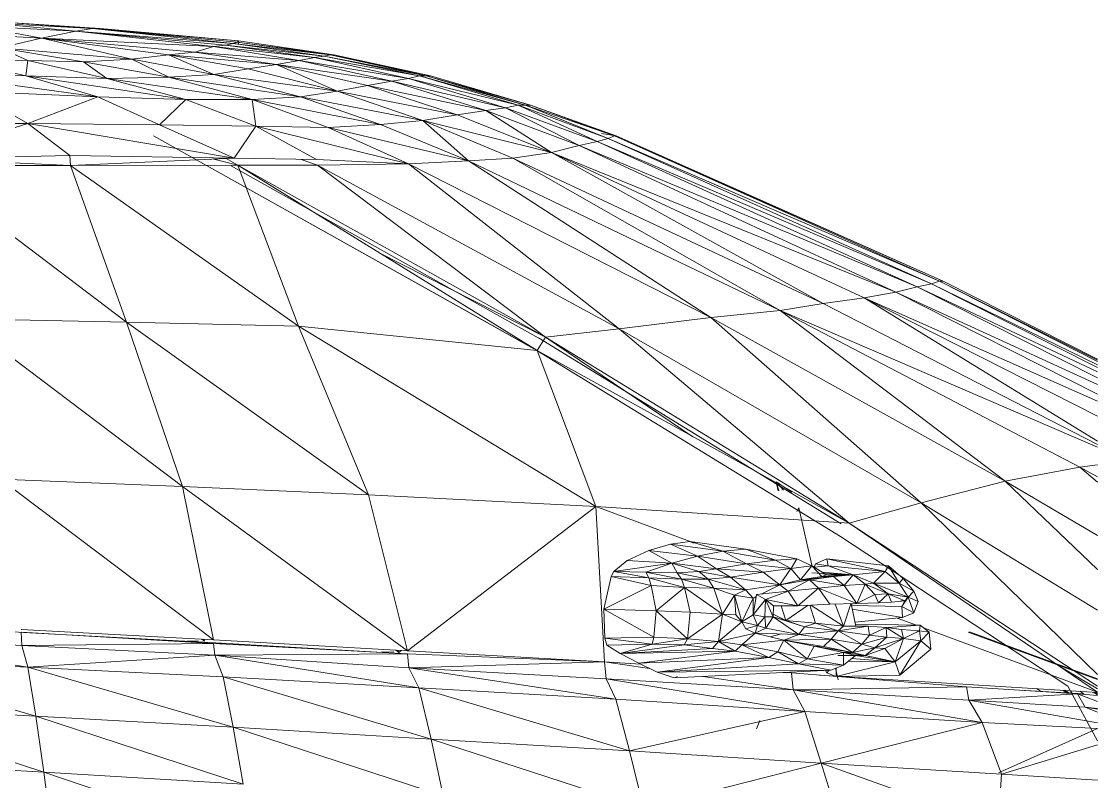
# Model space of a CAD drawing. Header units: inches. Extents: x -4169 to 885, y -251 to 585.
# Drawn here: x -1982.86 to -1953.33, y 11.22 to 32.08 of the extents above; entities that cross this region are included whole.
import ezdxf

# ---------------------------------------------------------------- set-up
doc = ezdxf.new("R2010")
doc.units = ezdxf.units.IN
doc.header["$MEASUREMENT"] = 0
for name, color, linetype, lineweight in [('0-1', 7, 'Continuous', 5), ('0-3', 7, 'Continuous', 9), ('A-GENM', 5, 'Continuous', 9)]:
    doc.layers.add(name, color=color, linetype=linetype, lineweight=lineweight)

# ---------------------------------------------------------------- blocks, each defined once
blk = doc.blocks.new('Land_Rover_Evoque_-_SUV_Car_Vehicle_Automobile_13067 - Land Rover EVOQUE_dwg-1230547-BUILDING ELEVATION - COURTYARD - LOOKING EAST')
at = {"layer": 'A-GENM'}
for p, q in [((-1982.307, 31.619), (-1984.197, 31.962)), ((-1981.369, 31.81), (-1984.197, 31.962)), ((-1981.369, 31.81), (-1983.78, 32.038)), ((-1980.907, 31.887), (-1983.78, 32.038)), ((-1980.701, 31.886), (-1983.596, 32.075)), ((-1980.907, 31.887), (-1983.596, 32.075)), ((-1982.307, 31.619), (-1985.069, 31.77)), ((-1983.458, 31.35), (-1982.307, 31.619)), ((-1982.307, 31.619), (-1981.369, 31.81)), ((-1982.307, 31.619), (-1978.825, 31.161)), ((-1982.307, 31.619), (-1978.106, 31.238)), ((-1982.298, 31.618), (-1977.591, 31.392)), ((-1979.826, 31.046), (-1982.298, 31.617)), ((-1981.369, 31.81), (-1980.907, 31.887)), ((-1977.591, 31.392), (-1981.369, 31.81)), ((-1981.369, 31.81), (-1977.257, 31.43)), ((-1981.369, 31.81), (-1977.05, 31.468)), ((-1977.05, 31.468), (-1980.907, 31.887)), ((-1980.907, 31.887), (-1976.936, 31.505)), ((-1980.907, 31.887), (-1976.907, 31.543)), ((-1980.907, 31.887), (-1980.701, 31.886)), ((-1976.907, 31.543), (-1980.701, 31.886)), ((-1983.458, 31.35), (-1982.687, 31.006)), ((-1983.458, 31.35), (-1981.159, 30.969)), ((-1983.458, 31.35), (-1979.826, 31.046)), ((-1978.106, 31.238), (-1977.591, 31.392)), ((-1977.591, 31.392), (-1977.257, 31.43)), ((-1977.591, 31.392), (-1975.242, 31.01)), ((-1977.591, 31.392), (-1974.818, 31.086)), ((-1977.257, 31.43), (-1977.05, 31.468)), ((-1977.257, 31.43), (-1977.05, 31.468)), ((-1977.257, 31.43), (-1974.818, 31.086)), ((-1977.257, 31.43), (-1974.549, 31.123)), ((-1977.05, 31.468), (-1976.936, 31.505)), ((-1977.05, 31.468), (-1976.936, 31.505)), ((-1977.05, 31.468), (-1974.549, 31.123)), ((-1977.05, 31.468), (-1974.391, 31.162)), ((-1976.936, 31.505), (-1976.907, 31.543)), ((-1976.936, 31.505), (-1976.907, 31.543)), ((-1976.936, 31.505), (-1974.291, 31.161)), ((-1976.936, 31.505), (-1974.391, 31.162)), ((-1976.907, 31.543), (-1974.291, 31.161)), ((-1976.907, 31.448), (-1976.907, 31.543)), ((-1984.699, 31.043), (-1982.687, 31.006)), ((-1984.699, 31.043), (-1982.735, 30.583)), ((-1984.699, 31.043), (-1982.687, 31.006)), ((-1982.687, 31.006), (-1982.735, 30.583)), ((-1982.687, 31.006), (-1981.159, 30.969)), ((-1982.687, 31.006), (-1980.515, 30.509)), ((-1982.687, 31.006), (-1981.159, 30.969)), ((-1981.159, 30.969), (-1979.826, 31.046)), ((-1981.159, 30.969), (-1979.826, 31.046)), ((-1979.826, 31.046), (-1978.825, 31.161)), ((-1979.826, 31.046), (-1978.825, 31.161)), ((-1979.826, 31.046), (-1978.816, 30.548)), ((-1979.826, 31.046), (-1977.576, 30.625)), ((-1978.825, 31.161), (-1978.106, 31.238)), ((-1978.825, 31.161), (-1978.106, 31.238)), ((-1978.825, 31.161), (-1977.576, 30.625)), ((-1978.825, 31.161), (-1976.641, 30.779)), ((-1978.825, 31.161), (-1975.857, 30.894)), ((-1978.106, 31.238), (-1975.857, 30.894)), ((-1978.106, 31.238), (-1975.242, 31.01)), ((-1975.857, 30.894), (-1975.242, 31.01)), ((-1975.242, 31.01), (-1974.818, 31.086)), ((-1975.242, 31.01), (-1972.692, 30.435)), ((-1975.242, 31.01), (-1972.241, 30.512)), ((-1974.818, 31.086), (-1974.549, 31.123)), ((-1972.241, 30.512), (-1974.818, 31.086)), ((-1974.818, 31.086), (-1971.934, 30.588)), ((-1974.549, 31.123), (-1974.391, 31.162)), ((-1971.934, 30.588), (-1974.549, 31.123)), ((-1974.549, 31.123), (-1971.758, 30.588)), ((-1974.291, 31.161), (-1974.391, 31.162)), ((-1971.639, 30.587), (-1974.391, 31.162)), ((-1971.758, 30.588), (-1974.391, 31.162)), ((-1974.291, 31.161), (-1971.639, 30.587)), ((-1981.159, 30.969), (-1980.515, 30.509)), ((-1981.159, 30.969), (-1978.816, 30.548)), ((-1977.576, 30.625), (-1976.641, 30.779)), ((-1976.641, 30.779), (-1975.857, 30.894)), ((-1976.641, 30.779), (-1974.198, 30.166)), ((-1975.857, 30.894), (-1974.198, 30.166)), ((-1975.857, 30.894), (-1973.361, 30.321)), ((-1975.857, 30.894), (-1972.692, 30.435)), ((-1985.549, 30.658), (-1980.767, 30.009)), ((-1985.549, 30.658), (-1982.735, 30.583)), ((-1980.767, 30.009), (-1982.735, 30.583)), ((-1982.735, 30.583), (-1978.351, 29.934)), ((-1982.735, 30.583), (-1980.515, 30.509)), ((-1980.515, 30.509), (-1978.816, 30.548)), ((-1978.351, 29.934), (-1980.515, 30.509)), ((-1980.515, 30.509), (-1976.53, 29.935)), ((-1978.816, 30.548), (-1977.576, 30.625)), ((-1976.53, 29.935), (-1978.816, 30.548)), ((-1978.816, 30.548), (-1975.2, 30.012)), ((-1975.2, 30.012), (-1977.576, 30.625)), ((-1977.576, 30.625), (-1974.198, 30.166)), ((-1973.361, 30.321), (-1972.692, 30.435)), ((-1972.692, 30.435), (-1972.241, 30.512)), ((-1972.692, 30.435), (-1970.115, 29.631)), ((-1972.692, 30.435), (-1969.577, 29.707)), ((-1972.241, 30.512), (-1971.934, 30.588)), ((-1972.241, 30.512), (-1969.577, 29.707)), ((-1972.241, 30.512), (-1969.233, 29.784)), ((-1971.934, 30.588), (-1971.758, 30.588)), ((-1971.934, 30.588), (-1969.233, 29.784)), ((-1971.934, 30.588), (-1969.023, 29.783)), ((-1971.639, 30.587), (-1971.758, 30.588)), ((-1968.89, 29.782), (-1971.758, 30.588)), ((-1971.758, 30.588), (-1969.023, 29.783)), ((-1971.639, 30.587), (-1968.89, 29.782)), ((-1984.247, 30.16), (-1980.767, 30.009)), ((-1984.247, 30.16), (-1982.685, 29.278)), ((-1975.2, 30.012), (-1974.198, 30.166)), ((-1974.198, 30.166), (-1973.361, 30.321)), ((-1974.198, 30.166), (-1971.849, 29.362)), ((-1974.198, 30.166), (-1970.903, 29.516)), ((-1973.361, 30.321), (-1970.903, 29.516)), ((-1973.361, 30.321), (-1970.115, 29.631)), ((-1980.767, 30.009), (-1982.685, 29.278)), ((-1980.767, 30.009), (-1978.351, 29.934)), ((-1980.767, 30.009), (-1979.071, 29.242)), ((-1978.351, 29.934), (-1979.071, 29.242)), ((-1978.351, 29.934), (-1976.53, 29.935)), ((-1978.351, 29.934), (-1976.43, 29.206)), ((-1976.53, 29.935), (-1975.2, 30.012)), ((-1976.53, 29.935), (-1973.006, 29.246)), ((-1976.53, 29.935), (-1974.444, 29.169)), ((-1976.53, 29.935), (-1976.43, 29.206)), ((-1975.2, 30.012), (-1971.849, 29.362)), ((-1975.2, 30.012), (-1973.006, 29.246)), ((-1970.903, 29.516), (-1970.115, 29.631)), ((-1970.115, 29.631), (-1969.577, 29.707)), ((-1970.115, 29.631), (-1967.552, 28.673)), ((-1970.115, 29.631), (-1968.318, 28.48)), ((-1969.577, 29.707), (-1969.233, 29.784)), ((-1969.577, 29.707), (-1967.063, 28.787)), ((-1969.577, 29.707), (-1967.552, 28.673)), ((-1969.233, 29.784), (-1969.023, 29.783)), ((-1969.233, 29.784), (-1966.757, 28.863)), ((-1969.233, 29.784), (-1967.063, 28.787)), ((-1968.89, 29.782), (-1969.023, 29.783)), ((-1969.023, 29.783), (-1966.586, 28.94)), ((-1969.023, 29.783), (-1966.757, 28.863)), ((-1968.89, 29.782), (-1966.539, 28.939)), ((-1968.89, 29.782), (-1966.586, 28.94)), ((-1982.685, 29.278), (-1986.451, 29.275)), ((-1982.685, 29.278), (-1985.692, 28.316)), ((-1977.024, 28.322), (-1982.685, 29.278)), ((-1979.071, 29.242), (-1982.685, 29.278)), ((-1982.685, 29.278), (-1981.53, 28.395)), ((-1976.43, 29.206), (-1979.071, 29.242)), ((-1977.024, 28.322), (-1979.071, 29.242)), ((-1973.006, 29.246), (-1974.444, 29.169)), ((-1971.849, 29.362), (-1973.006, 29.246)), ((-1970.59, 28.25), (-1973.006, 29.246)), ((-1971.849, 29.362), (-1970.903, 29.516)), ((-1971.849, 29.362), (-1968.318, 28.48)), ((-1971.849, 29.362), (-1969.376, 28.327)), ((-1971.849, 29.362), (-1970.59, 28.25)), ((-1970.903, 29.516), (-1968.318, 28.48)), ((-1976.43, 29.206), (-1977.024, 28.322)), ((-1974.444, 29.169), (-1976.43, 29.206)), ((-1972.234, 28.172), (-1976.43, 29.206)), ((-1976.43, 29.206), (-1974.767, 28.285)), ((-1970.59, 28.25), (-1974.444, 29.169)), ((-1974.444, 29.169), (-1972.234, 28.172)), ((-1966.539, 28.939), (-1966.942, 29.002)), ((-1966.586, 28.94), (-1966.757, 28.863)), ((-1966.586, 28.94), (-1966.757, 28.863)), ((-1966.757, 28.863), (-1966.586, 28.94)), ((-1966.539, 28.939), (-1966.586, 28.94)), ((-1966.539, 28.939), (-1966.586, 28.94)), ((-1957.564, 24.95), (-1966.586, 28.94)), ((-1957.667, 24.951), (-1966.586, 28.94)), ((-1966.586, 28.94), (-1966.539, 28.939)), ((-1957.564, 24.95), (-1966.539, 28.939)), ((-1979.234, 28.934), (-1968.717, 23.046)), ((-1979.234, 28.934), (-1968.708, 23.047)), ((-1967.552, 28.673), (-1968.318, 28.48)), ((-1967.552, 28.673), (-1968.318, 28.48)), ((-1968.318, 28.48), (-1967.552, 28.673)), ((-1967.063, 28.787), (-1967.552, 28.673)), ((-1967.552, 28.673), (-1967.063, 28.787)), ((-1967.552, 28.673), (-1967.063, 28.787)), ((-1958.279, 24.799), (-1967.552, 28.673)), ((-1958.861, 24.645), (-1967.552, 28.673)), ((-1966.757, 28.863), (-1967.063, 28.787)), ((-1966.757, 28.863), (-1967.063, 28.787)), ((-1967.063, 28.787), (-1966.757, 28.863)), ((-1957.886, 24.875), (-1967.063, 28.787)), ((-1958.279, 24.799), (-1967.063, 28.787)), ((-1957.667, 24.951), (-1966.757, 28.863)), ((-1957.886, 24.875), (-1966.757, 28.863)), ((-1981.53, 28.395), (-1985.692, 28.316)), ((-1977.024, 28.322), (-1981.53, 28.395)), ((-1981.53, 28.395), (-1981.514, 28.126)), ((-1968.318, 28.48), (-1969.376, 28.327)), ((-1968.318, 28.48), (-1969.376, 28.327)), ((-1969.376, 28.327), (-1968.318, 28.48)), ((-1958.861, 24.645), (-1968.318, 28.48)), ((-1959.735, 24.492), (-1968.318, 28.48)), ((-1960.859, 24.338), (-1968.318, 28.48)), ((-1985.692, 28.316), (-1981.514, 28.126)), ((-1981.514, 28.126), (-1985.644, 28.123)), ((-1985.644, 28.123), (-1981.514, 28.126)), ((-1979.974, 23.825), (-1985.644, 28.123)), ((-1977.024, 28.322), (-1981.514, 28.126)), ((-1976.926, 28.13), (-1981.514, 28.126)), ((-1976.926, 28.13), (-1981.514, 28.126)), ((-1979.974, 23.825), (-1981.514, 28.126)), ((-1975.259, 23.714), (-1981.514, 28.126)), ((-1976.926, 28.13), (-1977.584, 28.298)), ((-1976.926, 28.13), (-1977.244, 28.312)), ((-1968.676, 23.398), (-1977.107, 28.117)), ((-1974.767, 28.285), (-1977.024, 28.322)), ((-1974.734, 28.132), (-1976.926, 28.13)), ((-1968.708, 23.047), (-1976.926, 28.13)), ((-1976.696, 27.521), (-1976.926, 28.13)), ((-1968.477, 23.412), (-1976.926, 28.13)), ((-1968.477, 23.412), (-1976.926, 28.13)), ((-1974.734, 28.132), (-1975.181, 28.292)), ((-1972.234, 28.172), (-1974.767, 28.285)), ((-1972.234, 28.172), (-1974.734, 28.132)), ((-1974.734, 28.132), (-1972.234, 28.172)), ((-1966.457, 23.644), (-1974.734, 28.132)), ((-1966.457, 23.644), (-1974.734, 28.132)), ((-1968.477, 23.412), (-1974.734, 28.132)), ((-1970.59, 28.25), (-1972.234, 28.172)), ((-1970.59, 28.25), (-1972.234, 28.172)), ((-1972.234, 28.172), (-1970.59, 28.25)), ((-1963.939, 23.953), (-1972.234, 28.172)), ((-1966.457, 23.644), (-1972.234, 28.172)), ((-1969.376, 28.327), (-1970.59, 28.25)), ((-1969.376, 28.327), (-1970.59, 28.25)), ((-1970.59, 28.25), (-1969.376, 28.327)), ((-1963.939, 23.953), (-1970.59, 28.25)), ((-1962.042, 24.146), (-1970.59, 28.25)), ((-1960.859, 24.338), (-1969.376, 28.327)), ((-1962.042, 24.146), (-1969.376, 28.327)), ((-1975.259, 23.714), (-1976.685, 27.493)), ((-1968.479, 23.412), (-1973.059, 25.738)), ((-1957.886, 24.875), (-1958.279, 24.799)), ((-1957.667, 24.951), (-1957.886, 24.875)), ((-1953.331, 22.583), (-1957.886, 24.875)), ((-1953.331, 22.658), (-1957.886, 24.875)), ((-1953.331, 22.784), (-1957.667, 24.951)), ((-1957.564, 24.95), (-1957.667, 24.951)), ((-1957.667, 24.951), (-1953.331, 22.75)), ((-1953.331, 22.81), (-1957.564, 24.95)), ((-1958.861, 24.645), (-1959.735, 24.492)), ((-1958.279, 24.799), (-1958.861, 24.645)), ((-1953.331, 22.119), (-1958.861, 24.645)), ((-1958.861, 24.645), (-1953.331, 21.849)), ((-1953.331, 22.298), (-1958.279, 24.799)), ((-1953.331, 22.458), (-1958.279, 24.799)), ((-1960.859, 24.338), (-1962.042, 24.146)), ((-1959.735, 24.492), (-1960.859, 24.338)), ((-1953.331, 20.472), (-1960.859, 24.338)), ((-1953.331, 21.659), (-1959.735, 24.492)), ((-1959.735, 24.492), (-1953.331, 21.247)), ((-1959.735, 24.492), (-1953.331, 20.559)), ((-1984.536, 23.918), (-1978.438, 19.313)), ((-1984.536, 23.918), (-1979.974, 23.825)), ((-1963.939, 23.953), (-1966.457, 23.644)), ((-1963.939, 23.953), (-1962.042, 24.146)), ((-1955.862, 19.465), (-1963.939, 23.953)), ((-1958.167, 18.868), (-1963.939, 23.953)), ((-1953.331, 20.399), (-1962.042, 24.146)), ((-1953.813, 19.85), (-1962.042, 24.146)), ((-1955.862, 19.465), (-1962.042, 24.146)), ((-1978.438, 19.313), (-1979.974, 23.825)), ((-1979.974, 23.825), (-1973.34, 19.087)), ((-1979.974, 23.825), (-1975.259, 23.714)), ((-1973.34, 19.087), (-1975.259, 23.714)), ((-1975.259, 23.714), (-1967.098, 18.765)), ((-1975.259, 23.714), (-1968.708, 23.047)), ((-1968.477, 23.412), (-1966.457, 23.644)), ((-1958.167, 18.868), (-1966.457, 23.644)), ((-1966.457, 23.644), (-1958.167, 18.868)), ((-1966.457, 23.644), (-1960.148, 18.309)), ((-1968.479, 23.412), (-1968.708, 23.047)), ((-1968.675, 23.398), (-1960.361, 18.294)), ((-1968.479, 23.412), (-1968.477, 23.412)), ((-1960.148, 18.309), (-1968.477, 23.412)), ((-1968.477, 23.412), (-1960.148, 18.309)), ((-1964.434, 20.681), (-1968.477, 23.411)), ((-1968.717, 23.046), (-1960.387, 17.943)), ((-1962.144, 19.414), (-1968.708, 23.047)), ((-1967.098, 18.765), (-1968.708, 23.047)), ((-1953.813, 19.85), (-1955.862, 19.465)), ((-1953.331, 19.911), (-1953.813, 19.85)), ((-1953.331, 19.579), (-1953.813, 19.85)), ((-1953.813, 19.85), (-1953.331, 19.438)), ((-1983.43, 19.52), (-1978.438, 19.313)), ((-1983.43, 19.52), (-1977.589, 15.107)), ((-1978.438, 19.313), (-1973.34, 19.087)), ((-1978.438, 19.313), (-1977.589, 15.107)), ((-1978.438, 19.313), (-1972.262, 14.804)), ((-1961.721, 19.156), (-1962.153, 19.441)), ((-1962.153, 19.441), (-1962.097, 19.193)), ((-1961.952, 19.213), (-1962.153, 19.441)), ((-1962.076, 19.195), (-1962.153, 19.441)), ((-1960.148, 18.309), (-1961.942, 19.302)), ((-1955.862, 19.465), (-1958.167, 18.868)), ((-1953.331, 17.973), (-1955.862, 19.465)), ((-1955.862, 19.465), (-1953.331, 17.034)), ((-1973.34, 19.087), (-1967.098, 18.765)), ((-1973.34, 19.087), (-1972.262, 14.804)), ((-1967.098, 18.765), (-1972.262, 14.804)), ((-1967.098, 18.765), (-1966.857, 14.501)), ((-1967.098, 18.765), (-1964.507, 17.806)), ((-1967.098, 18.765), (-1960.148, 18.309)), ((-1961.526, 18.731), (-1961.585, 18.634)), ((-1961.526, 18.731), (-1961.167, 17.161)), ((-1960.148, 18.309), (-1958.167, 18.868)), ((-1953.331, 15.918), (-1958.167, 18.868)), ((-1958.167, 18.868), (-1953.331, 15.918)), ((-1958.167, 18.868), (-1953.331, 14.153)), ((-1953.331, 13.672), (-1960.148, 18.309)), ((-1953.331, 13.832), (-1960.148, 18.309)), ((-1960.148, 18.309), (-1953.331, 13.832)), ((-1965.053, 17.731), (-1965.642, 17.558)), ((-1964.52, 17.808), (-1965.053, 17.731)), ((-1963.609, 17.54), (-1965.053, 17.731)), ((-1965.053, 17.731), (-1964.306, 17.406)), ((-1962.98, 17.598), (-1964.52, 17.808)), ((-1964.52, 17.808), (-1964.417, 17.756)), ((-1963.609, 17.54), (-1964.52, 17.808)), ((-1960.387, 17.943), (-1954.141, 13.838)), ((-1965.642, 17.558), (-1966.242, 17.289)), ((-1964.306, 17.406), (-1965.642, 17.558)), ((-1965.642, 17.558), (-1965.011, 17.213)), ((-1963.609, 17.54), (-1964.306, 17.406)), ((-1962.98, 17.598), (-1963.609, 17.54)), ((-1963.609, 17.54), (-1962.165, 17.291)), ((-1963.609, 17.54), (-1962.959, 17.195)), ((-1962.98, 17.598), (-1961.584, 17.33)), ((-1962.98, 17.598), (-1962.165, 17.291)), ((-1966.242, 17.289), (-1966.604, 16.982)), ((-1965.011, 17.213), (-1966.604, 16.982)), ((-1965.011, 17.213), (-1966.242, 17.289)), ((-1965.011, 17.213), (-1965.729, 16.963)), ((-1964.306, 17.406), (-1965.011, 17.213)), ((-1965.011, 17.213), (-1964.863, 16.944)), ((-1965.011, 17.213), (-1964.267, 16.983)), ((-1965.011, 17.213), (-1963.79, 17.06)), ((-1964.306, 17.406), (-1963.79, 17.06)), ((-1964.306, 17.406), (-1962.959, 17.195)), ((-1963.79, 17.06), (-1962.959, 17.195)), ((-1962.165, 17.291), (-1962.959, 17.195)), ((-1961.742, 17.061), (-1962.959, 17.195)), ((-1962.959, 17.195), (-1962.505, 16.965)), ((-1961.584, 17.33), (-1962.165, 17.291)), ((-1962.165, 17.291), (-1961.742, 17.061)), ((-1961.742, 17.061), (-1961.169, 17.138)), ((-1961.584, 17.33), (-1961.738, 17.068)), ((-1961.584, 17.33), (-1961.169, 17.138)), ((-1961.481, 16.754), (-1961.169, 17.138)), ((-1960.766, 16.889), (-1961.169, 17.138)), ((-1960.898, 16.85), (-1961.169, 17.138)), ((-1961.069, 17.194), (-1961.108, 17.1)), ((-1961.106, 17.099), (-1960.722, 17.138)), ((-1960.761, 17.329), (-1961.069, 17.194)), ((-1960.722, 17.138), (-1961.069, 17.194)), ((-1960.761, 17.329), (-1959.068, 17.139)), ((-1960.722, 17.138), (-1960.761, 17.329)), ((-1959.161, 16.985), (-1960.761, 17.329)), ((-1960.722, 17.138), (-1960.038, 16.889)), ((-1960.722, 17.138), (-1959.161, 16.985)), ((-1959.161, 16.985), (-1959.068, 17.139)), ((-1959.068, 17.139), (-1958.662, 16.793)), ((-1959.068, 17.139), (-1958.777, 16.659)), ((-1966.68, 16.847), (-1966.879, 15.945)), ((-1966.604, 16.982), (-1966.68, 16.847)), ((-1965.582, 16.598), (-1966.68, 16.847)), ((-1965.64, 16.81), (-1966.68, 16.847)), ((-1966.604, 16.982), (-1965.64, 16.81)), ((-1966.604, 16.982), (-1965.729, 16.963)), ((-1964.863, 16.944), (-1965.729, 16.963)), ((-1964.747, 16.772), (-1965.729, 16.963)), ((-1965.64, 16.81), (-1965.729, 16.963)), ((-1964.863, 16.944), (-1964.267, 16.983)), ((-1964.863, 16.944), (-1964.747, 16.772)), ((-1964.863, 16.944), (-1964.017, 16.772)), ((-1964.267, 16.983), (-1963.79, 17.06)), ((-1964.017, 16.772), (-1964.267, 16.983)), ((-1964.267, 16.983), (-1963.404, 16.83)), ((-1964.017, 16.772), (-1963.404, 16.83)), ((-1963.79, 17.06), (-1962.505, 16.965)), ((-1963.79, 17.06), (-1963.404, 16.83)), ((-1962.505, 16.965), (-1963.404, 16.83)), ((-1962.052, 16.619), (-1963.404, 16.83)), ((-1962.989, 16.484), (-1963.404, 16.83)), ((-1961.742, 17.061), (-1962.505, 16.965)), ((-1962.052, 16.619), (-1962.505, 16.965)), ((-1962.052, 16.619), (-1961.742, 17.061)), ((-1961.481, 16.754), (-1961.742, 17.061)), ((-1960.898, 16.85), (-1961.481, 16.754)), ((-1960.571, 16.85), (-1961.481, 16.754)), ((-1960.571, 16.85), (-1961.23, 16.754)), ((-1960.882, 16.927), (-1961.172, 16.945)), ((-1960.766, 16.889), (-1960.898, 16.85)), ((-1960.898, 16.85), (-1960.038, 16.889)), ((-1960.898, 16.85), (-1960.571, 16.85)), ((-1960.896, 16.969), (-1960.038, 16.889)), ((-1960.766, 16.889), (-1960.882, 16.927)), ((-1960.038, 16.889), (-1960.831, 16.928)), ((-1960.038, 16.889), (-1960.824, 16.924)), ((-1960.766, 16.889), (-1960.038, 16.889)), ((-1960.038, 16.889), (-1960.571, 16.85)), ((-1960.571, 16.85), (-1960.283, 16.601)), ((-1960.038, 16.889), (-1960.283, 16.601)), ((-1960.038, 16.889), (-1959.161, 16.985)), ((-1960.038, 16.889), (-1959.71, 16.639)), ((-1960.038, 16.889), (-1959.482, 16.659)), ((-1959.161, 16.985), (-1959.482, 16.659)), ((-1959.161, 16.985), (-1958.777, 16.659)), ((-1965.582, 16.598), (-1966.879, 15.945)), ((-1964.747, 16.772), (-1965.64, 16.81)), ((-1964.668, 16.541), (-1965.64, 16.81)), ((-1965.582, 16.598), (-1965.64, 16.81)), ((-1964.668, 16.541), (-1965.582, 16.598)), ((-1965.446, 15.907), (-1965.582, 16.598)), ((-1964.668, 16.541), (-1965.446, 15.907)), ((-1964.747, 16.772), (-1964.017, 16.772)), ((-1964.747, 16.772), (-1963.862, 16.523)), ((-1964.747, 16.772), (-1964.668, 16.541)), ((-1963.862, 16.523), (-1964.668, 16.541)), ((-1963.62, 15.812), (-1964.668, 16.541)), ((-1964.668, 16.541), (-1964.512, 15.869)), ((-1962.989, 16.484), (-1964.017, 16.772)), ((-1964.017, 16.772), (-1963.862, 16.523)), ((-1962.052, 16.619), (-1962.989, 16.484)), ((-1962.052, 16.619), (-1962.557, 16.365)), ((-1961.481, 16.754), (-1962.052, 16.619)), ((-1961.23, 16.754), (-1962.052, 16.619)), ((-1962.052, 16.619), (-1961.821, 16.447)), ((-1961.23, 16.754), (-1961.821, 16.447)), ((-1961.481, 16.754), (-1961.23, 16.754)), ((-1961.23, 16.754), (-1960.99, 16.524)), ((-1961.23, 16.754), (-1960.283, 16.601)), ((-1960.99, 16.524), (-1960.283, 16.601)), ((-1960.283, 16.601), (-1960.99, 16.524)), ((-1960.283, 16.601), (-1959.71, 16.639)), ((-1960.283, 16.601), (-1959.71, 16.639)), ((-1959.937, 16.102), (-1960.283, 16.601)), ((-1959.937, 16.102), (-1959.71, 16.639)), ((-1959.71, 16.639), (-1959.482, 16.659)), ((-1959.71, 16.639), (-1959.482, 16.659)), ((-1959.441, 16.351), (-1959.71, 16.639)), ((-1959.079, 16.371), (-1959.71, 16.639)), ((-1959.079, 16.371), (-1959.482, 16.659)), ((-1958.525, 16.275), (-1959.482, 16.659)), ((-1958.777, 16.659), (-1959.482, 16.659)), ((-1959.079, 16.371), (-1959.482, 16.659)), ((-1958.777, 16.659), (-1958.662, 16.793)), ((-1958.525, 16.275), (-1958.777, 16.659)), ((-1958.777, 16.659), (-1958.371, 16.447)), ((-1958.662, 16.793), (-1958.371, 16.447)), ((-1962.989, 16.484), (-1963.862, 16.523)), ((-1963.296, 16.331), (-1963.862, 16.523)), ((-1963.862, 16.523), (-1963.62, 15.812)), ((-1963.296, 16.331), (-1963.62, 15.812)), ((-1962.989, 16.484), (-1963.296, 16.331)), ((-1963.296, 16.331), (-1963.256, 15.793)), ((-1963.296, 16.331), (-1963.092, 15.601)), ((-1963.296, 16.331), (-1962.777, 16.255)), ((-1963.092, 15.601), (-1962.777, 16.255)), ((-1962.989, 16.484), (-1962.777, 16.255)), ((-1962.699, 16.294), (-1962.777, 16.255)), ((-1962.777, 16.255), (-1962.703, 16.269)), ((-1962.776, 15.794), (-1962.777, 16.255)), ((-1962.69, 16.351), (-1962.776, 15.794)), ((-1961.821, 16.447), (-1962.69, 16.351)), ((-1962.441, 16.216), (-1962.69, 16.351)), ((-1961.821, 16.447), (-1962.441, 16.216)), ((-1961.821, 16.447), (-1960.99, 16.524)), ((-1961.821, 16.447), (-1960.99, 16.524)), ((-1961.551, 16.044), (-1961.821, 16.447)), ((-1961.551, 16.044), (-1960.99, 16.524)), ((-1959.937, 16.102), (-1960.99, 16.524)), ((-1960.68, 16.082), (-1960.99, 16.524)), ((-1959.441, 16.351), (-1959.937, 16.102)), ((-1959.441, 16.351), (-1959.079, 16.371)), ((-1959.344, 16.121), (-1959.441, 16.351)), ((-1959.344, 16.121), (-1959.079, 16.371)), ((-1959.079, 16.371), (-1958.982, 16.14)), ((-1958.525, 16.275), (-1959.079, 16.371)), ((-1959.079, 16.371), (-1958.62, 16.179)), ((-1959.079, 16.371), (-1958.982, 16.14)), ((-1958.525, 16.275), (-1958.699, 16.025)), ((-1958.525, 16.275), (-1958.62, 16.179)), ((-1958.525, 16.275), (-1958.371, 16.447)), ((-1958.525, 16.275), (-1958.256, 16.16)), ((-1958.525, 16.275), (-1958.37, 15.852)), ((-1958.371, 16.447), (-1958.256, 16.16)), ((-1966.879, 15.945), (-1966.85, 15.157)), ((-1965.446, 15.907), (-1966.879, 15.945)), ((-1966.879, 15.945), (-1965.504, 15.177)), ((-1962.441, 16.216), (-1962.776, 15.794)), ((-1962.441, 16.216), (-1962.458, 15.736)), ((-1961.551, 16.044), (-1962.441, 16.216)), ((-1962.22, 16.043), (-1962.441, 16.216)), ((-1962.441, 16.216), (-1962.229, 15.736)), ((-1962.22, 16.043), (-1962.229, 15.736)), ((-1961.551, 16.044), (-1962.22, 16.043)), ((-1962.012, 16.043), (-1962.22, 16.043)), ((-1962.012, 16.043), (-1961.551, 16.044)), ((-1961.887, 15.64), (-1962.012, 16.043)), ((-1961.267, 16.056), (-1961.887, 15.64)), ((-1960.68, 16.082), (-1961.551, 16.044)), ((-1961.222, 16.058), (-1961.065, 15.564)), ((-1960.301, 15.487), (-1961.195, 16.06)), ((-1959.937, 16.102), (-1960.68, 16.082)), ((-1960.301, 15.487), (-1960.528, 16.086)), ((-1960.101, 16.097), (-1960.301, 15.487)), ((-1960.089, 16.096), (-1960.035, 16.099)), ((-1959.965, 15.487), (-1960.089, 16.098)), ((-1960.079, 16.05), (-1958.699, 16.025)), ((-1960.06, 15.953), (-1958.678, 15.717)), ((-1959.344, 16.121), (-1959.937, 16.102)), ((-1959.344, 16.121), (-1958.982, 16.14)), ((-1958.62, 16.179), (-1958.982, 16.14)), ((-1958.724, 16.177), (-1958.62, 16.179)), ((-1958.62, 16.179), (-1958.699, 16.025)), ((-1958.699, 16.025), (-1958.37, 15.852)), ((-1958.699, 16.025), (-1958.678, 15.717)), ((-1958.256, 16.16), (-1958.37, 15.852)), ((-1965.446, 15.907), (-1965.504, 15.177)), ((-1964.512, 15.869), (-1965.446, 15.907)), ((-1965.446, 15.907), (-1964.581, 15.139)), ((-1964.512, 15.869), (-1964.581, 15.139)), ((-1963.62, 15.812), (-1964.581, 15.139)), ((-1963.62, 15.812), (-1964.512, 15.869)), ((-1963.62, 15.812), (-1963.735, 15.063)), ((-1963.256, 15.793), (-1963.62, 15.812)), ((-1963.092, 15.601), (-1963.62, 15.812)), ((-1963.256, 15.793), (-1963.092, 15.601)), ((-1963.092, 15.601), (-1962.776, 15.794)), ((-1962.66, 15.505), (-1962.776, 15.794)), ((-1962.66, 15.505), (-1962.776, 15.794)), ((-1962.458, 15.736), (-1962.776, 15.794)), ((-1962.458, 15.736), (-1962.66, 15.505)), ((-1962.229, 15.736), (-1962.458, 15.736)), ((-1962.431, 15.429), (-1962.458, 15.736)), ((-1962.229, 15.736), (-1962.431, 15.429)), ((-1961.887, 15.64), (-1962.229, 15.736)), ((-1961.367, 15.468), (-1962.229, 15.736)), ((-1961.53, 15.256), (-1962.229, 15.736)), ((-1961.887, 15.64), (-1962.227, 15.81)), ((-1959.987, 15.596), (-1958.678, 15.717)), ((-1958.827, 15.704), (-1958.299, 15.508)), ((-1958.37, 15.852), (-1958.678, 15.717)), ((-1982.804, 15.313), (-1988.08, 15.6)), ((-1982.869, 15.391), (-1977.589, 15.107)), ((-1963.092, 15.601), (-1963.735, 15.063)), ((-1963.092, 15.601), (-1962.977, 15.409)), ((-1963.092, 15.601), (-1962.66, 15.505)), ((-1962.977, 15.409), (-1962.66, 15.505)), ((-1962.977, 15.409), (-1962.727, 15.294)), ((-1962.727, 15.294), (-1962.66, 15.505)), ((-1962.727, 15.294), (-1962.431, 15.429)), ((-1962.431, 15.429), (-1962.66, 15.505)), ((-1962.431, 15.429), (-1962.66, 15.505)), ((-1961.53, 15.256), (-1962.431, 15.429)), ((-1961.53, 15.256), (-1962.431, 15.429)), ((-1961.065, 15.564), (-1961.887, 15.64)), ((-1961.887, 15.64), (-1961.065, 15.564)), ((-1961.367, 15.468), (-1961.887, 15.64)), ((-1961.367, 15.468), (-1961.53, 15.256)), ((-1961.367, 15.468), (-1961.065, 15.564)), ((-1961.367, 15.468), (-1960.448, 15.353)), ((-1960.301, 15.487), (-1961.065, 15.564)), ((-1961.065, 15.564), (-1960.301, 15.487)), ((-1960.448, 15.353), (-1961.065, 15.564)), ((-1959.627, 15.487), (-1960.448, 15.353)), ((-1960.448, 15.353), (-1960.301, 15.487)), ((-1959.627, 15.487), (-1960.301, 15.487)), ((-1958.196, 15.507), (-1959.975, 15.534)), ((-1959.131, 15.449), (-1959.627, 15.487)), ((-1959.588, 15.238), (-1959.627, 15.487)), ((-1959.131, 15.449), (-1959.588, 15.238)), ((-1959.131, 15.449), (-1958.711, 15.391)), ((-1959.111, 15.18), (-1959.131, 15.449)), ((-1959.131, 15.449), (-1958.652, 15.142)), ((-1959.085, 15.443), (-1958.196, 15.507)), ((-1958.652, 15.142), (-1958.711, 15.391)), ((-1958.215, 15.353), (-1958.711, 15.391)), ((-1958.652, 15.142), (-1958.711, 15.391)), ((-1958.215, 15.353), (-1958.196, 15.507)), ((-1957.946, 15.315), (-1958.196, 15.507)), ((-1958.104, 15.436), (-1953.331, 13.67)), ((-1982.847, 14.949), (-1988.131, 15.233)), ((-1982.68, 14.355), (-1988.131, 15.233)), ((-1988.131, 15.233), (-1982.847, 14.949)), ((-1977.588, 15.011), (-1982.869, 15.314)), ((-1982.869, 15.314), (-1982.847, 14.949)), ((-1977.523, 15.026), (-1982.804, 15.313)), ((-1978.314, 15.069), (-1978, 15.083)), ((-1977.907, 15.124), (-1977.834, 15.069)), ((-1977.845, 15.121), (-1977.834, 15.069)), ((-1977.589, 15.107), (-1972.262, 14.804)), ((-1965.504, 15.177), (-1966.85, 15.157)), ((-1966.85, 15.157), (-1966.793, 14.965)), ((-1966.85, 15.157), (-1965.552, 14.985)), ((-1965.504, 15.177), (-1965.552, 14.985)), ((-1965.552, 14.985), (-1964.581, 15.139)), ((-1965.504, 15.177), (-1964.581, 15.139)), ((-1964.581, 15.139), (-1964.677, 14.966)), ((-1964.677, 14.966), (-1963.735, 15.063)), ((-1964.581, 15.139), (-1963.735, 15.063)), ((-1963.735, 15.063), (-1963.9, 14.871)), ((-1962.727, 15.294), (-1963.735, 15.063)), ((-1963.735, 15.063), (-1963.276, 14.794)), ((-1963.735, 15.063), (-1963.093, 14.967)), ((-1962.727, 15.294), (-1963.093, 14.967)), ((-1961.934, 15.102), (-1963.093, 14.967)), ((-1962.727, 15.294), (-1961.934, 15.102)), ((-1962.727, 15.294), (-1961.53, 15.256)), ((-1962, 15.271), (-1962.315, 15.194)), ((-1961.934, 15.102), (-1962.107, 14.775)), ((-1961.934, 15.102), (-1961.53, 15.256)), ((-1961.934, 15.102), (-1960.641, 15.122)), ((-1961.934, 15.102), (-1960.853, 14.929)), ((-1961.934, 15.102), (-1961.103, 14.93)), ((-1961.934, 15.102), (-1961.296, 14.583)), ((-1960.448, 15.353), (-1961.53, 15.256)), ((-1960.641, 15.122), (-1961.53, 15.256)), ((-1960.641, 15.122), (-1961.53, 15.256)), ((-1960.853, 14.929), (-1960.641, 15.122)), ((-1960.448, 15.353), (-1960.641, 15.122)), ((-1959.799, 14.988), (-1960.641, 15.122)), ((-1960.051, 14.757), (-1960.641, 15.122)), ((-1959.799, 14.988), (-1960.641, 15.122)), ((-1959.588, 15.238), (-1960.448, 15.353)), ((-1960.448, 15.353), (-1959.799, 14.988)), ((-1959.588, 15.238), (-1959.799, 14.988)), ((-1959.111, 15.18), (-1959.799, 14.988)), ((-1959.111, 15.18), (-1959.588, 15.238)), ((-1959.111, 15.18), (-1959.438, 14.892)), ((-1958.652, 15.142), (-1959.438, 14.892)), ((-1958.652, 15.142), (-1959.17, 14.873)), ((-1958.652, 15.142), (-1959.17, 14.873)), ((-1959.111, 15.18), (-1958.652, 15.142)), ((-1958.652, 15.142), (-1958.887, 14.508)), ((-1958.175, 15.084), (-1958.887, 14.508)), ((-1958.175, 15.084), (-1958.752, 14.142)), ((-1958.652, 15.142), (-1958.215, 15.353)), ((-1958.652, 15.142), (-1958.175, 15.084)), ((-1958.287, 15.352), (-1958.215, 15.353)), ((-1958.175, 15.084), (-1958.215, 15.353)), ((-1958.215, 15.353), (-1957.946, 15.315)), ((-1958.175, 15.084), (-1957.946, 15.315)), ((-1958.175, 15.084), (-1957.907, 14.854)), ((-1957.907, 14.854), (-1957.946, 15.315)), ((-1956.883, 15.321), (-1953.331, 14.022)), ((-1956.845, 15.324), (-1953.331, 14.036)), ((-1977.588, 15.011), (-1982.847, 14.949)), ((-1977.555, 14.685), (-1982.847, 14.949)), ((-1982.68, 14.355), (-1982.847, 14.949)), ((-1982.847, 14.949), (-1977.555, 14.685)), ((-1972.262, 14.727), (-1977.588, 15.011)), ((-1977.588, 15.011), (-1977.555, 14.685)), ((-1973.107, 14.772), (-1977.523, 15.026)), ((-1977.351, 14.999), (-1977.523, 15.026)), ((-1972.985, 14.766), (-1972.645, 14.781)), ((-1972.59, 14.823), (-1972.508, 14.762)), ((-1972.508, 14.762), (-1972.522, 14.819)), ((-1972.441, 14.814), (-1972.508, 14.762)), ((-1972.262, 14.804), (-1966.857, 14.501)), ((-1965.552, 14.985), (-1966.793, 14.965)), ((-1966.793, 14.965), (-1966.432, 14.734)), ((-1965.552, 14.985), (-1966.432, 14.734)), ((-1966.432, 14.734), (-1964.677, 14.966)), ((-1966.432, 14.734), (-1963.9, 14.871)), ((-1966.432, 14.734), (-1963.276, 14.794)), ((-1963.276, 14.794), (-1965.919, 14.465)), ((-1965.552, 14.985), (-1964.677, 14.966)), ((-1964.677, 14.966), (-1963.9, 14.871)), ((-1963.9, 14.871), (-1963.276, 14.794)), ((-1963.276, 14.794), (-1963.093, 14.967)), ((-1963.276, 14.794), (-1962.348, 14.621)), ((-1962.348, 14.621), (-1963.093, 14.967)), ((-1962.107, 14.775), (-1963.093, 14.967)), ((-1962.348, 14.621), (-1962.107, 14.775)), ((-1961.536, 14.449), (-1962.107, 14.775)), ((-1962.107, 14.775), (-1961.296, 14.583)), ((-1961.103, 14.93), (-1961.296, 14.583)), ((-1960.853, 14.929), (-1961.103, 14.93)), ((-1961.103, 14.93), (-1960.051, 14.757)), ((-1961.103, 14.93), (-1960.301, 14.757)), ((-1960.853, 14.929), (-1960.051, 14.757)), ((-1960.051, 14.757), (-1959.799, 14.988)), ((-1960.051, 14.757), (-1959.438, 14.892)), ((-1959.799, 14.988), (-1959.438, 14.892)), ((-1959.799, 14.988), (-1959.438, 14.892)), ((-1959.707, 14.68), (-1959.438, 14.892)), ((-1959.707, 14.68), (-1959.17, 14.873)), ((-1959.438, 14.892), (-1959.17, 14.873)), ((-1959.438, 14.892), (-1959.17, 14.873)), ((-1958.887, 14.508), (-1959.17, 14.873)), ((-1958.752, 14.142), (-1957.907, 14.854)), ((-1982.68, 14.355), (-1988.035, 14.638)), ((-1982.462, 13.01), (-1988.035, 14.638)), ((-1982.68, 14.355), (-1977.555, 14.685)), ((-1972.262, 14.727), (-1977.555, 14.685)), ((-1972.227, 14.343), (-1977.555, 14.685)), ((-1971.956, 13.787), (-1977.555, 14.685)), ((-1977.322, 14.089), (-1977.555, 14.685)), ((-1977.555, 14.685), (-1972.227, 14.343)), ((-1966.857, 14.501), (-1972.262, 14.727)), ((-1972.262, 14.727), (-1972.227, 14.343)), ((-1966.857, 14.501), (-1972.227, 14.343)), ((-1965.873, 14.443), (-1966.857, 14.501)), ((-1966.857, 14.501), (-1966.817, 14.04)), ((-1966.857, 14.501), (-1965.622, 14.318)), ((-1966.432, 14.734), (-1965.919, 14.465)), ((-1965.919, 14.465), (-1962.348, 14.621)), ((-1962.348, 14.621), (-1965.414, 14.216)), ((-1962.348, 14.621), (-1961.536, 14.449)), ((-1961.536, 14.449), (-1961.296, 14.583)), ((-1960.301, 14.757), (-1961.296, 14.583)), ((-1960.303, 14.411), (-1961.296, 14.583)), ((-1960.504, 14.103), (-1958.887, 14.508)), ((-1960.456, 14.68), (-1959.976, 14.68)), ((-1960.303, 14.411), (-1960.301, 14.757)), ((-1960.303, 14.411), (-1959.976, 14.68)), ((-1959.976, 14.68), (-1960.301, 14.757)), ((-1960.051, 14.757), (-1960.301, 14.757)), ((-1960.301, 14.757), (-1959.707, 14.68)), ((-1960.169, 14.521), (-1958.887, 14.508)), ((-1960.079, 14.596), (-1958.887, 14.508)), ((-1960.051, 14.757), (-1959.707, 14.68)), ((-1958.887, 14.508), (-1959.976, 14.68)), ((-1959.976, 14.68), (-1959.707, 14.68)), ((-1958.887, 14.508), (-1959.707, 14.68)), ((-1958.887, 14.508), (-1958.752, 14.142)), ((-1977.322, 14.089), (-1982.68, 14.355)), ((-1977.047, 12.707), (-1982.68, 14.355)), ((-1982.68, 14.355), (-1982.462, 13.01)), ((-1966.817, 14.04), (-1972.227, 14.343)), ((-1966.552, 13.483), (-1972.227, 14.343)), ((-1971.956, 13.787), (-1972.227, 14.343)), ((-1972.227, 14.343), (-1966.817, 14.04)), ((-1965.919, 14.465), (-1965.414, 14.216)), ((-1965.414, 14.216), (-1961.536, 14.449)), ((-1960.648, 14.276), (-1965.414, 14.216)), ((-1964.948, 14.062), (-1965.414, 14.216)), ((-1964.948, 14.062), (-1960.648, 14.276)), ((-1961.725, 14.198), (-1961.951, 14.211)), ((-1961.725, 14.198), (-1956.922, 13.817)), ((-1961.725, 14.198), (-1961.686, 13.737)), ((-1960.648, 14.276), (-1961.536, 14.449)), ((-1960.303, 14.411), (-1961.536, 14.449)), ((-1960.799, 14.269), (-1960.754, 14.198)), ((-1960.696, 14.274), (-1960.754, 14.198)), ((-1960.754, 14.198), (-1960.504, 14.103)), ((-1960.648, 14.276), (-1960.303, 14.411)), ((-1960.519, 14.327), (-1960.446, 14.007)), ((-1960.504, 14.332), (-1960.504, 14.103)), ((-1953.331, 13.766), (-1954.406, 14.403)), ((-1971.956, 13.787), (-1977.322, 14.089)), ((-1971.62, 12.385), (-1977.322, 14.089)), ((-1977.322, 14.089), (-1977.047, 12.707)), ((-1966.817, 14.04), (-1961.686, 13.737)), ((-1961.363, 13.142), (-1966.817, 14.04)), ((-1966.552, 13.483), (-1966.817, 14.04)), ((-1966.817, 14.04), (-1961.686, 13.737)), ((-1964.948, 14.062), (-1964.855, 14.106)), ((-1964.153, 14.101), (-1961.686, 13.737)), ((-1960.961, 14.137), (-1960.524, 14.11)), ((-1960.504, 14.103), (-1958.752, 14.142)), ((-1960.426, 14.104), (-1953.331, 13.667)), ((-1966.172, 12.063), (-1971.956, 13.787)), ((-1966.552, 13.483), (-1971.956, 13.787)), ((-1971.956, 13.787), (-1971.62, 12.385)), ((-1956.922, 13.817), (-1961.686, 13.737)), ((-1961.686, 13.737), (-1956.863, 13.452)), ((-1956.492, 12.838), (-1961.686, 13.737)), ((-1961.363, 13.142), (-1961.686, 13.737)), ((-1961.686, 13.737), (-1956.863, 13.452)), ((-1956.922, 13.817), (-1953.88, 13.628)), ((-1956.922, 13.817), (-1956.863, 13.452)), ((-1953.88, 13.628), (-1956.863, 13.452)), ((-1953.708, 13.628), (-1955.474, 13.727)), ((-1955.009, 13.77), (-1954.896, 13.695)), ((-1954.171, 13.654), (-1954.29, 13.726)), ((-1954.129, 13.651), (-1954.236, 13.723)), ((-1954.222, 13.722), (-1954.119, 13.651)), ((-1954.141, 13.838), (-1953.331, 12.334)), ((-1954.029, 13.646), (-1954.065, 13.712)), ((-1953.708, 13.628), (-1953.88, 13.629)), ((-1953.331, 13.581), (-1953.88, 13.628)), ((-1953.331, 13.417), (-1953.88, 13.628)), ((-1953.88, 13.628), (-1953.668, 13.263)), ((-1953.814, 13.697), (-1953.708, 13.628)), ((-1953.331, 13.598), (-1953.453, 13.674)), ((-1953.331, 13.623), (-1953.405, 13.671)), ((-1982.462, 13.01), (-1987.881, 13.313)), ((-1987.881, 13.313), (-1982.245, 11.474)), ((-1961.363, 13.142), (-1966.552, 13.483)), ((-1966.172, 12.063), (-1966.552, 13.483)), ((-1956.863, 13.452), (-1953.668, 13.263)), ((-1953.331, 12.833), (-1956.863, 13.452)), ((-1956.492, 12.838), (-1956.863, 13.452)), ((-1956.863, 13.452), (-1953.668, 13.263)), ((-1977.047, 12.707), (-1982.462, 13.01)), ((-1982.462, 13.01), (-1976.771, 11.151)), ((-1982.462, 13.01), (-1982.245, 11.474)), ((-1961.363, 13.142), (-1966.172, 12.063)), ((-1960.915, 11.721), (-1961.363, 13.142)), ((-1956.492, 12.838), (-1961.363, 13.142)), ((-1953.331, 13.208), (-1953.668, 13.263)), ((-1953.331, 13.126), (-1953.668, 13.263)), ((-1953.331, 13.221), (-1953.668, 13.263)), ((-1971.62, 12.385), (-1977.047, 12.707)), ((-1977.047, 12.707), (-1971.283, 10.829)), ((-1977.047, 12.707), (-1976.771, 11.151)), ((-1962.6, 12.897), (-1962.689, 12.666)), ((-1960.915, 11.721), (-1956.492, 12.838)), ((-1953.331, 12.676), (-1956.492, 12.838)), ((-1955.968, 11.418), (-1956.492, 12.838)), ((-1953.331, 12.678), (-1956.044, 11.461)), ((-1966.172, 12.063), (-1971.62, 12.385)), ((-1971.62, 12.385), (-1965.782, 10.488)), ((-1971.62, 12.385), (-1971.283, 10.829)), ((-1953.331, 12.224), (-1955.968, 11.418)), ((-1960.915, 11.721), (-1966.172, 12.063)), ((-1966.172, 12.063), (-1965.782, 10.488)), ((-1982.245, 11.474), (-1987.723, 11.796)), ((-1960.915, 11.721), (-1965.782, 10.488)), ((-1956.06, 9.996), (-1960.915, 11.721)), ((-1960.915, 11.721), (-1960.449, 10.223)), ((-1960.915, 11.721), (-1955.968, 11.418)), ((-1976.771, 11.151), (-1982.245, 11.474)), ((-1982.245, 11.474), (-1982.034, 9.88)), ((-1982.245, 11.474), (-1976.492, 9.539)), ((-1956.06, 9.996), (-1955.968, 11.418)), ((-1953.331, 11.255), (-1955.968, 11.418))]:
    blk.add_line(p, q, dxfattribs=at)
blk = doc.blocks.new('Land_Rover_Evoque_-_SUV_Car_Vehicle_Automobile_13067 - Land_Rover_Evoque_-_SUV_Car_Vehicle_Automobile_13067-1230553-BUILDING ELEVATION - COURTYARD - LOOKING EAST')
blk.add_blockref('Land_Rover_Evoque_-_SUV_Car_Vehicle_Automobile_13067 - Land Rover EVOQUE_dwg-1230547-BUILDING ELEVATION - COURTYARD - LOOKING EAST', (0, 0))
blk = doc.blocks.new('CTR  - Topography_rvt-1-BUILDING ELEVATION - COURTYARD - LOOKING EAST')
at = {"layer": '0-3'}
blk.add_blockref('Land_Rover_Evoque_-_SUV_Car_Vehicle_Automobile_13067 - Land_Rover_Evoque_-_SUV_Car_Vehicle_Automobile_13067-1230553-BUILDING ELEVATION - COURTYARD - LOOKING EAST', (0, 0), dxfattribs=at)

msp = doc.modelspace()

# ---------------------------------------------------------------- block references
at = {"layer": '0-1'}
msp.add_blockref('CTR  - Topography_rvt-1-BUILDING ELEVATION - COURTYARD - LOOKING EAST', (0, 0), dxfattribs=at)

doc.saveas('drawing.dxf')
